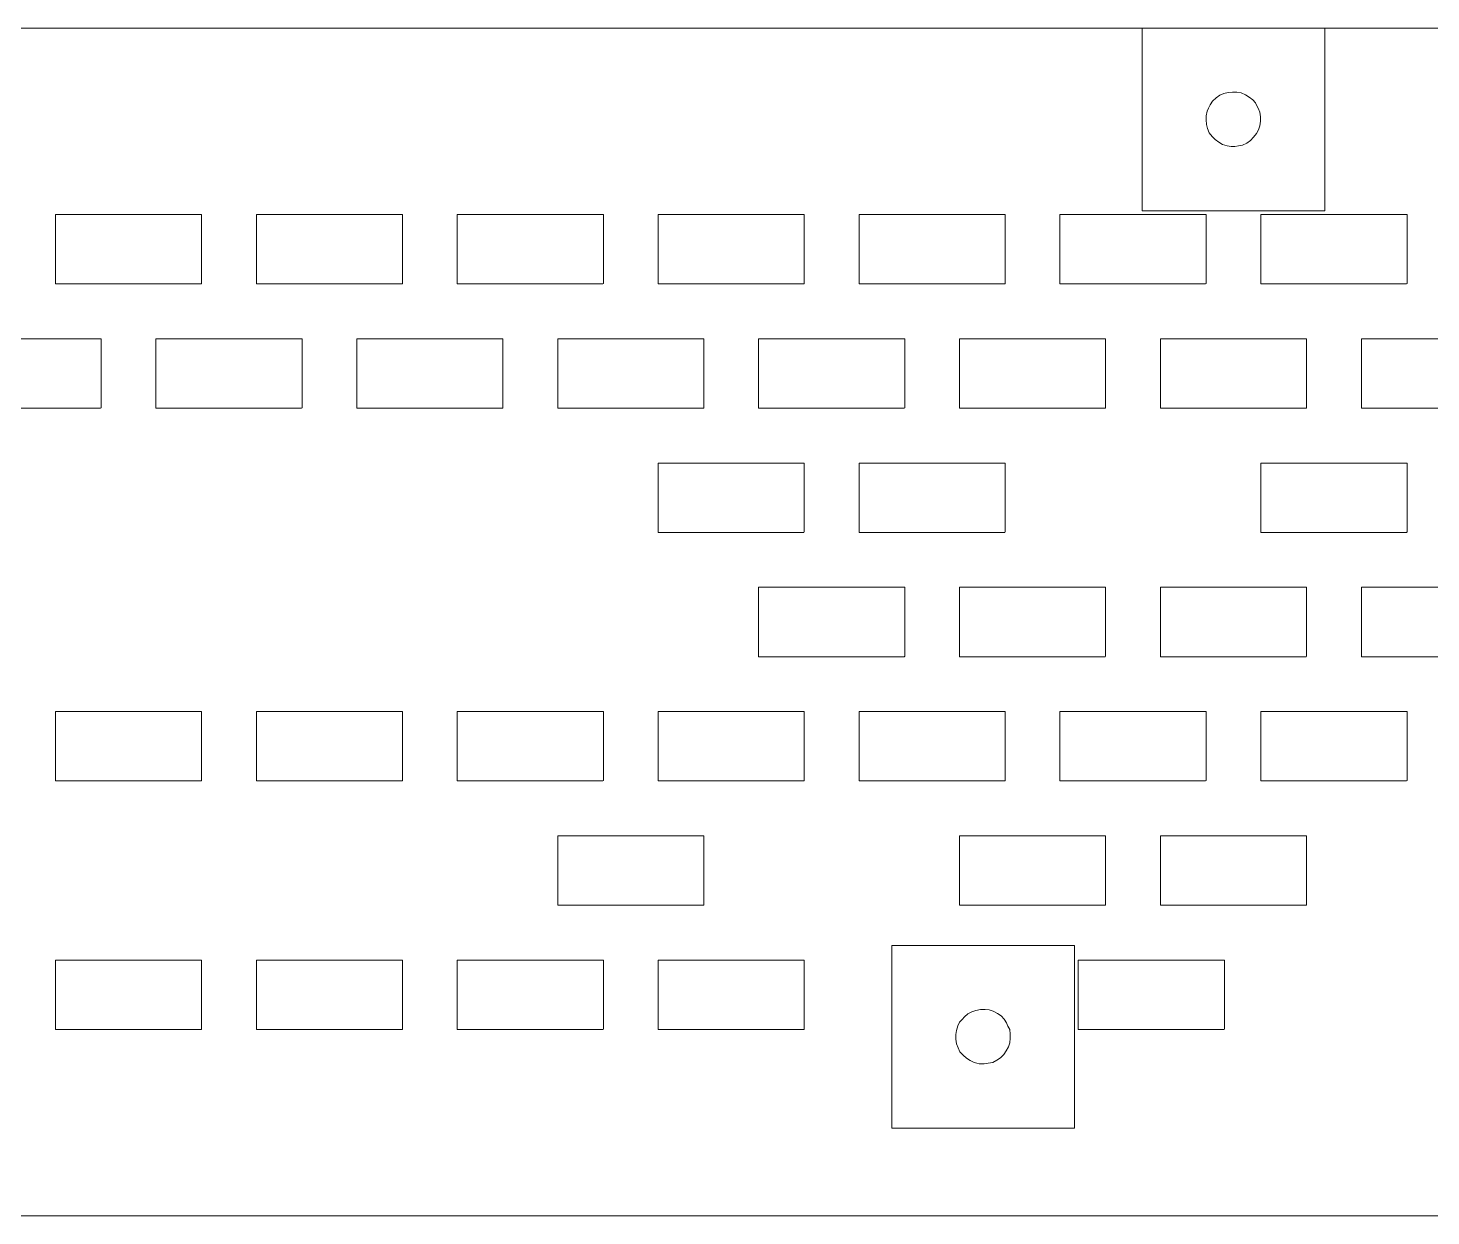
# Model space of a CAD drawing. Header units: millimetres. Extents: x -38 to 1265, y -860 to -429.
# Drawn here: x 167 to 243.8, y -860.5 to -795.5 of the extents above; entities that cross this region are included whole.
import ezdxf

# ---------------------------------------------------------------- set-up
doc = ezdxf.new("R2010")
doc.units = ezdxf.units.MM
doc.header["$MEASUREMENT"] = 0
doc.layers.add('layer 1', color=7, linetype='Continuous')

msp = doc.modelspace()

# ---------------------------------------------------------------- linework, layer by layer
at = {"layer": 'layer 1', "color": 250, "lineweight": 9}
for points, knots in [([(415.0125, -860.4875), (415.0125, -860.4875), (51.0125, -860.4875), (51.0125, -860.4875), (51.0125, -860.4875), (51.0125, -795.4875), (51.0125, -795.4875), (51.0125, -795.4875), (415.0125, -795.4875), (415.0125, -795.4875), (415.0125, -795.4875), (415.0125, -860.4875), (415.0125, -860.4875)], [0, 0, 0, 0, 0.25, 0.25, 0.25, 0.5, 0.5, 0.5, 0.75, 0.75, 0.75, 1, 1, 1, 1]), ([(234.2125, -799.5875), (234.2125, -799.5875), (234.0625, -799.4125), (234.0625, -799.4125), (234.0625, -799.4125), (233.8625, -799.2625), (233.8625, -799.2625), (233.8625, -799.2625), (233.6625, -799.1375), (233.6625, -799.1375), (233.6625, -799.1375), (233.4375, -799.0375), (233.4375, -799.0375), (233.4375, -799.0375), (233.1875, -798.9875), (233.1875, -798.9875), (233.1875, -798.9875), (232.9625, -798.9875), (232.9625, -798.9875), (232.9625, -798.9875), (232.7125, -799.0125), (232.7125, -799.0125), (232.7125, -799.0125), (232.4875, -799.0625), (232.4875, -799.0625), (232.4875, -799.0625), (232.2625, -799.1625), (232.2625, -799.1625), (232.2625, -799.1625), (232.0625, -799.3125), (232.0625, -799.3125), (232.0625, -799.3125), (231.8625, -799.4875), (231.8625, -799.4875), (231.8625, -799.4875), (231.7375, -799.6875), (231.7375, -799.6875), (231.7375, -799.6875), (231.6375, -799.8625), (231.6375, -799.8625), (231.6375, -799.8625), (231.5625, -800.0375), (231.5625, -800.0375), (231.5625, -800.0375), (231.5125, -800.2875), (231.5125, -800.2875), (231.5125, -800.2875), (231.5125, -800.5125), (231.5125, -800.5125), (231.5125, -800.5125), (231.5375, -800.7625), (231.5375, -800.7625), (231.5375, -800.7625), (231.5875, -800.9875), (231.5875, -800.9875), (231.5875, -800.9875), (231.6875, -801.2125), (231.6875, -801.2125), (231.6875, -801.2125), (231.8375, -801.4125), (231.8375, -801.4125), (231.8375, -801.4125), (232.0125, -801.5875), (232.0125, -801.5875), (232.0125, -801.5875), (232.2125, -801.7375), (232.2125, -801.7375), (232.2125, -801.7375), (232.4125, -801.8625), (232.4125, -801.8625), (232.4125, -801.8625), (232.6625, -801.9375), (232.6625, -801.9375), (232.6625, -801.9375), (232.8875, -801.9625), (232.8875, -801.9625), (232.8875, -801.9625), (233.0875, -801.9625), (233.0875, -801.9625), (233.0875, -801.9625), (233.2875, -801.9375), (233.2875, -801.9375), (233.2875, -801.9375), (233.5125, -801.8875), (233.5125, -801.8875), (233.5125, -801.8875), (233.7375, -801.7875), (233.7375, -801.7875), (233.7375, -801.7875), (233.9375, -801.6375), (233.9375, -801.6375), (233.9375, -801.6375), (234.1125, -801.4625), (234.1125, -801.4625), (234.1125, -801.4625), (234.2625, -801.2625), (234.2625, -801.2625), (234.2625, -801.2625), (234.3875, -801.0625), (234.3875, -801.0625), (234.3875, -801.0625), (234.4625, -800.8375), (234.4625, -800.8375), (234.4625, -800.8375), (234.4875, -800.5875), (234.4875, -800.5875), (234.4875, -800.5875), (234.4875, -800.3375), (234.4875, -800.3375), (234.4875, -800.3375), (234.4625, -800.0875), (234.4625, -800.0875), (234.4625, -800.0875), (234.3625, -799.8625), (234.3625, -799.8625), (234.3625, -799.8625), (234.2875, -799.7375), (234.2875, -799.7375), (234.2875, -799.7375), (234.2375, -799.6125), (234.2375, -799.6125), (234.2375, -799.6125), (234.2125, -799.5875), (234.2125, -799.5875)], [0, 0, 0, 0, 0.0243902, 0.0243902, 0.0243902, 0.0487805, 0.0487805, 0.0487805, 0.0731707, 0.0731707, 0.0731707, 0.097561, 0.097561, 0.097561, 0.1219512, 0.1219512, 0.1219512, 0.1463415, 0.1463415, 0.1463415, 0.1707317, 0.1707317, 0.1707317, 0.195122, 0.195122, 0.195122, 0.2195122, 0.2195122, 0.2195122, 0.2439024, 0.2439024, 0.2439024, 0.2682927, 0.2682927, 0.2682927, 0.2926829, 0.2926829, 0.2926829, 0.3170732, 0.3170732, 0.3170732, 0.3414634, 0.3414634, 0.3414634, 0.3658537, 0.3658537, 0.3658537, 0.3902439, 0.3902439, 0.3902439, 0.4146341, 0.4146341, 0.4146341, 0.4390244, 0.4390244, 0.4390244, 0.4634146, 0.4634146, 0.4634146, 0.4878049, 0.4878049, 0.4878049, 0.5121951, 0.5121951, 0.5121951, 0.5365854, 0.5365854, 0.5365854, 0.5609756, 0.5609756, 0.5609756, 0.5853659, 0.5853659, 0.5853659, 0.6097561, 0.6097561, 0.6097561, 0.6341463, 0.6341463, 0.6341463, 0.6585366, 0.6585366, 0.6585366, 0.6829268, 0.6829268, 0.6829268, 0.7073171, 0.7073171, 0.7073171, 0.7317073, 0.7317073, 0.7317073, 0.7560976, 0.7560976, 0.7560976, 0.7804878, 0.7804878, 0.7804878, 0.804878, 0.804878, 0.804878, 0.8292683, 0.8292683, 0.8292683, 0.8536585, 0.8536585, 0.8536585, 0.8780488, 0.8780488, 0.8780488, 0.902439, 0.902439, 0.902439, 0.9268293, 0.9268293, 0.9268293, 0.9512195, 0.9512195, 0.9512195, 0.9756098, 0.9756098, 0.9756098, 1, 1, 1, 1]), ([(168.5125, -809.4875), (168.5125, -809.4875), (168.5125, -809.4625), (168.5125, -809.4625), (168.5125, -809.4625), (168.5125, -805.6875), (168.5125, -805.6875), (168.5125, -805.6875), (168.5125, -805.6875), (168.5125, -805.6875), (168.5125, -805.6875), (176.5125, -805.6875), (176.5125, -805.6875), (176.5125, -805.6875), (176.5125, -809.4625), (176.5125, -809.4625), (176.5125, -809.4625), (176.4875, -809.4875), (176.4875, -809.4875), (176.4875, -809.4875), (168.5125, -809.4875), (168.5125, -809.4875)], [0, 0, 0, 0, 0.1428571, 0.1428571, 0.1428571, 0.2857143, 0.2857143, 0.2857143, 0.4285714, 0.4285714, 0.4285714, 0.5714286, 0.5714286, 0.5714286, 0.7142857, 0.7142857, 0.7142857, 0.8571429, 0.8571429, 0.8571429, 1, 1, 1, 1]), ([(187.5125, -805.6875), (187.5125, -805.6875), (187.4874, -805.6875), (187.4874, -805.6875), (187.4874, -805.6875), (179.5125, -805.6875), (179.5125, -805.6875), (179.5125, -805.6875), (179.5125, -809.4625), (179.5125, -809.4625), (179.5125, -809.4625), (179.5125, -809.4875), (179.5125, -809.4875), (179.5125, -809.4875), (187.4874, -809.4875), (187.4874, -809.4875), (187.4874, -809.4875), (187.5125, -809.4625), (187.5125, -809.4625), (187.5125, -809.4625), (187.5125, -805.6875), (187.5125, -805.6875)], [0, 0, 0, 0, 0.1428571, 0.1428571, 0.1428571, 0.2857143, 0.2857143, 0.2857143, 0.4285714, 0.4285714, 0.4285714, 0.5714286, 0.5714286, 0.5714286, 0.7142857, 0.7142857, 0.7142857, 0.8571429, 0.8571429, 0.8571429, 1, 1, 1, 1]), ([(198.5125, -805.6875), (198.5125, -805.6875), (198.4875, -805.6875), (198.4875, -805.6875), (198.4875, -805.6875), (190.5125, -805.6875), (190.5125, -805.6875), (190.5125, -805.6875), (190.5125, -809.4625), (190.5125, -809.4625), (190.5125, -809.4625), (190.5125, -809.4875), (190.5125, -809.4875), (190.5125, -809.4875), (198.4875, -809.4875), (198.4875, -809.4875), (198.4875, -809.4875), (198.5125, -809.4625), (198.5125, -809.4625), (198.5125, -809.4625), (198.5125, -805.6875), (198.5125, -805.6875)], [0, 0, 0, 0, 0.1428571, 0.1428571, 0.1428571, 0.2857143, 0.2857143, 0.2857143, 0.4285714, 0.4285714, 0.4285714, 0.5714286, 0.5714286, 0.5714286, 0.7142857, 0.7142857, 0.7142857, 0.8571429, 0.8571429, 0.8571429, 1, 1, 1, 1]), ([(209.4875, -809.4875), (209.4875, -809.4875), (209.5124, -809.4625), (209.5124, -809.4625), (209.5124, -809.4625), (209.5124, -805.6875), (209.5124, -805.6875), (209.5124, -805.6875), (209.4875, -805.6875), (209.4875, -805.6875), (209.4875, -805.6875), (201.5125, -805.6875), (201.5125, -805.6875), (201.5125, -805.6875), (201.5125, -809.4625), (201.5125, -809.4625), (201.5125, -809.4625), (201.5125, -809.4875), (201.5125, -809.4875), (201.5125, -809.4875), (209.4875, -809.4875), (209.4875, -809.4875)], [0, 0, 0, 0, 0.1428571, 0.1428571, 0.1428571, 0.2857143, 0.2857143, 0.2857143, 0.4285714, 0.4285714, 0.4285714, 0.5714286, 0.5714286, 0.5714286, 0.7142857, 0.7142857, 0.7142857, 0.8571429, 0.8571429, 0.8571429, 1, 1, 1, 1]), ([(220.5125, -805.6875), (220.5125, -805.6875), (220.4875, -805.6875), (220.4875, -805.6875), (220.4875, -805.6875), (212.5125, -805.6875), (212.5125, -805.6875), (212.5125, -805.6875), (212.5125, -809.4625), (212.5125, -809.4625), (212.5125, -809.4625), (212.5125, -809.4875), (212.5125, -809.4875), (212.5125, -809.4875), (220.4875, -809.4875), (220.4875, -809.4875), (220.4875, -809.4875), (220.5125, -809.4625), (220.5125, -809.4625), (220.5125, -809.4625), (220.5125, -805.6875), (220.5125, -805.6875)], [0, 0, 0, 0, 0.1428571, 0.1428571, 0.1428571, 0.2857143, 0.2857143, 0.2857143, 0.4285714, 0.4285714, 0.4285714, 0.5714286, 0.5714286, 0.5714286, 0.7142857, 0.7142857, 0.7142857, 0.8571429, 0.8571429, 0.8571429, 1, 1, 1, 1]), ([(231.4875, -805.6875), (231.4875, -805.6875), (223.5125, -805.6875), (223.5125, -805.6875), (223.5125, -805.6875), (223.5125, -809.4625), (223.5125, -809.4625), (223.5125, -809.4625), (223.5125, -809.4875), (223.5125, -809.4875), (223.5125, -809.4875), (231.4875, -809.4875), (231.4875, -809.4875), (231.4875, -809.4875), (231.5125, -809.4625), (231.5125, -809.4625), (231.5125, -809.4625), (231.5125, -805.6875), (231.5125, -805.6875), (231.5125, -805.6875), (231.4875, -805.6875), (231.4875, -805.6875)], [0, 0, 0, 0, 0.1428571, 0.1428571, 0.1428571, 0.2857143, 0.2857143, 0.2857143, 0.4285714, 0.4285714, 0.4285714, 0.5714286, 0.5714286, 0.5714286, 0.7142857, 0.7142857, 0.7142857, 0.8571429, 0.8571429, 0.8571429, 1, 1, 1, 1]), ([(242.5125, -805.6875), (242.5125, -805.6875), (242.4875, -805.6875), (242.4875, -805.6875), (242.4875, -805.6875), (234.5125, -805.6875), (234.5125, -805.6875), (234.5125, -805.6875), (234.5125, -809.4625), (234.5125, -809.4625), (234.5125, -809.4625), (234.5125, -809.4875), (234.5125, -809.4875), (234.5125, -809.4875), (242.4875, -809.4875), (242.4875, -809.4875), (242.4875, -809.4875), (242.5125, -809.4625), (242.5125, -809.4625), (242.5125, -809.4625), (242.5125, -805.6875), (242.5125, -805.6875)], [0, 0, 0, 0, 0.1428571, 0.1428571, 0.1428571, 0.2857143, 0.2857143, 0.2857143, 0.4285714, 0.4285714, 0.4285714, 0.5714286, 0.5714286, 0.5714286, 0.7142857, 0.7142857, 0.7142857, 0.8571429, 0.8571429, 0.8571429, 1, 1, 1, 1]), ([(163.0125, -812.4875), (163.0125, -812.4875), (163.0125, -812.4875), (163.0125, -812.4875), (163.0125, -812.4875), (163.0125, -816.2625), (163.0125, -816.2625), (163.0125, -816.2625), (163.0125, -816.2875), (163.0125, -816.2875), (163.0125, -816.2875), (170.9875, -816.2875), (170.9875, -816.2875), (170.9875, -816.2875), (171.0124, -816.2625), (171.0124, -816.2625), (171.0124, -816.2625), (171.0124, -812.4875), (171.0124, -812.4875), (171.0124, -812.4875), (163.0125, -812.4875), (163.0125, -812.4875)], [0, 0, 0, 0, 0.1428571, 0.1428571, 0.1428571, 0.2857143, 0.2857143, 0.2857143, 0.4285714, 0.4285714, 0.4285714, 0.5714286, 0.5714286, 0.5714286, 0.7142857, 0.7142857, 0.7142857, 0.8571429, 0.8571429, 0.8571429, 1, 1, 1, 1]), ([(182.0125, -812.4875), (182.0125, -812.4875), (182.0125, -816.2625), (182.0125, -816.2625), (182.0125, -816.2625), (181.9875, -816.2875), (181.9875, -816.2875), (181.9875, -816.2875), (174.0125, -816.2875), (174.0125, -816.2875), (174.0125, -816.2875), (174.0125, -816.2625), (174.0125, -816.2625), (174.0125, -816.2625), (174.0125, -812.4875), (174.0125, -812.4875), (174.0125, -812.4875), (181.9875, -812.4875), (181.9875, -812.4875), (181.9875, -812.4875), (182.0125, -812.4875), (182.0125, -812.4875)], [0, 0, 0, 0, 0.1428571, 0.1428571, 0.1428571, 0.2857143, 0.2857143, 0.2857143, 0.4285714, 0.4285714, 0.4285714, 0.5714286, 0.5714286, 0.5714286, 0.7142857, 0.7142857, 0.7142857, 0.8571429, 0.8571429, 0.8571429, 1, 1, 1, 1]), ([(193.0125, -812.4875), (193.0125, -812.4875), (193.0125, -816.2625), (193.0125, -816.2625), (193.0125, -816.2625), (192.9875, -816.2875), (192.9875, -816.2875), (192.9875, -816.2875), (185.0124, -816.2875), (185.0124, -816.2875), (185.0124, -816.2875), (185.0124, -816.2625), (185.0124, -816.2625), (185.0124, -816.2625), (185.0124, -812.4875), (185.0124, -812.4875), (185.0124, -812.4875), (192.9875, -812.4875), (192.9875, -812.4875), (192.9875, -812.4875), (193.0125, -812.4875), (193.0125, -812.4875)], [0, 0, 0, 0, 0.1428571, 0.1428571, 0.1428571, 0.2857143, 0.2857143, 0.2857143, 0.4285714, 0.4285714, 0.4285714, 0.5714286, 0.5714286, 0.5714286, 0.7142857, 0.7142857, 0.7142857, 0.8571429, 0.8571429, 0.8571429, 1, 1, 1, 1]), ([(204.0125, -812.4875), (204.0125, -812.4875), (196.0124, -812.4875), (196.0124, -812.4875), (196.0124, -812.4875), (196.0124, -812.4875), (196.0124, -812.4875), (196.0124, -812.4875), (196.0124, -816.2625), (196.0124, -816.2625), (196.0124, -816.2625), (196.0124, -816.2875), (196.0124, -816.2875), (196.0124, -816.2875), (203.9875, -816.2875), (203.9875, -816.2875), (203.9875, -816.2875), (204.0125, -816.2625), (204.0125, -816.2625), (204.0125, -816.2625), (204.0125, -812.4875), (204.0125, -812.4875)], [0, 0, 0, 0, 0.1428571, 0.1428571, 0.1428571, 0.2857143, 0.2857143, 0.2857143, 0.4285714, 0.4285714, 0.4285714, 0.5714286, 0.5714286, 0.5714286, 0.7142857, 0.7142857, 0.7142857, 0.8571429, 0.8571429, 0.8571429, 1, 1, 1, 1]), ([(207.0125, -812.4875), (207.0125, -812.4875), (207.0125, -812.4875), (207.0125, -812.4875), (207.0125, -812.4875), (207.0125, -816.2625), (207.0125, -816.2625), (207.0125, -816.2625), (207.0125, -816.2875), (207.0125, -816.2875), (207.0125, -816.2875), (214.9875, -816.2875), (214.9875, -816.2875), (214.9875, -816.2875), (215.0125, -816.2625), (215.0125, -816.2625), (215.0125, -816.2625), (215.0125, -812.4875), (215.0125, -812.4875), (215.0125, -812.4875), (207.0125, -812.4875), (207.0125, -812.4875)], [0, 0, 0, 0, 0.1428571, 0.1428571, 0.1428571, 0.2857143, 0.2857143, 0.2857143, 0.4285714, 0.4285714, 0.4285714, 0.5714286, 0.5714286, 0.5714286, 0.7142857, 0.7142857, 0.7142857, 0.8571429, 0.8571429, 0.8571429, 1, 1, 1, 1]), ([(226.0125, -812.4875), (226.0125, -812.4875), (218.0125, -812.4875), (218.0125, -812.4875), (218.0125, -812.4875), (218.0125, -812.4875), (218.0125, -812.4875), (218.0125, -812.4875), (218.0125, -816.2625), (218.0125, -816.2625), (218.0125, -816.2625), (218.0125, -816.2875), (218.0125, -816.2875), (218.0125, -816.2875), (225.9875, -816.2875), (225.9875, -816.2875), (225.9875, -816.2875), (226.0125, -816.2625), (226.0125, -816.2625), (226.0125, -816.2625), (226.0125, -812.4875), (226.0125, -812.4875)], [0, 0, 0, 0, 0.1428571, 0.1428571, 0.1428571, 0.2857143, 0.2857143, 0.2857143, 0.4285714, 0.4285714, 0.4285714, 0.5714286, 0.5714286, 0.5714286, 0.7142857, 0.7142857, 0.7142857, 0.8571429, 0.8571429, 0.8571429, 1, 1, 1, 1]), ([(229.0125, -812.4875), (229.0125, -812.4875), (229.0125, -816.2625), (229.0125, -816.2625), (229.0125, -816.2625), (229.0125, -816.2875), (229.0125, -816.2875), (229.0125, -816.2875), (236.9875, -816.2875), (236.9875, -816.2875), (236.9875, -816.2875), (237.0125, -816.2625), (237.0125, -816.2625), (237.0125, -816.2625), (237.0125, -812.4875), (237.0125, -812.4875), (237.0125, -812.4875), (229.0125, -812.4875), (229.0125, -812.4875), (229.0125, -812.4875), (229.0125, -812.4875), (229.0125, -812.4875)], [0, 0, 0, 0, 0.1428571, 0.1428571, 0.1428571, 0.2857143, 0.2857143, 0.2857143, 0.4285714, 0.4285714, 0.4285714, 0.5714286, 0.5714286, 0.5714286, 0.7142857, 0.7142857, 0.7142857, 0.8571429, 0.8571429, 0.8571429, 1, 1, 1, 1]), ([(248.0125, -812.4875), (248.0125, -812.4875), (240.0125, -812.4875), (240.0125, -812.4875), (240.0125, -812.4875), (240.0125, -812.4875), (240.0125, -812.4875), (240.0125, -812.4875), (240.0125, -816.2625), (240.0125, -816.2625), (240.0125, -816.2625), (240.0125, -816.2875), (240.0125, -816.2875), (240.0125, -816.2875), (247.9875, -816.2875), (247.9875, -816.2875), (247.9875, -816.2875), (248.0125, -816.2625), (248.0125, -816.2625), (248.0125, -816.2625), (248.0125, -812.4875), (248.0125, -812.4875)], [0, 0, 0, 0, 0.1428571, 0.1428571, 0.1428571, 0.2857143, 0.2857143, 0.2857143, 0.4285714, 0.4285714, 0.4285714, 0.5714286, 0.5714286, 0.5714286, 0.7142857, 0.7142857, 0.7142857, 0.8571429, 0.8571429, 0.8571429, 1, 1, 1, 1]), ([(209.4875, -823.0875), (209.4875, -823.0875), (209.5124, -823.0625), (209.5124, -823.0625), (209.5124, -823.0625), (209.5124, -819.2875), (209.5124, -819.2875), (209.5124, -819.2875), (209.4875, -819.2875), (209.4875, -819.2875), (209.4875, -819.2875), (201.5125, -819.2875), (201.5125, -819.2875), (201.5125, -819.2875), (201.5125, -823.0625), (201.5125, -823.0625), (201.5125, -823.0625), (201.5125, -823.0875), (201.5125, -823.0875), (201.5125, -823.0875), (209.4875, -823.0875), (209.4875, -823.0875)], [0, 0, 0, 0, 0.1428571, 0.1428571, 0.1428571, 0.2857143, 0.2857143, 0.2857143, 0.4285714, 0.4285714, 0.4285714, 0.5714286, 0.5714286, 0.5714286, 0.7142857, 0.7142857, 0.7142857, 0.8571429, 0.8571429, 0.8571429, 1, 1, 1, 1]), ([(220.4875, -823.0875), (220.4875, -823.0875), (220.5125, -823.0625), (220.5125, -823.0625), (220.5125, -823.0625), (220.5125, -819.2875), (220.5125, -819.2875), (220.5125, -819.2875), (220.4875, -819.2875), (220.4875, -819.2875), (220.4875, -819.2875), (212.5125, -819.2875), (212.5125, -819.2875), (212.5125, -819.2875), (212.5125, -823.0625), (212.5125, -823.0625), (212.5125, -823.0625), (212.5125, -823.0875), (212.5125, -823.0875), (212.5125, -823.0875), (220.4875, -823.0875), (220.4875, -823.0875)], [0, 0, 0, 0, 0.1428571, 0.1428571, 0.1428571, 0.2857143, 0.2857143, 0.2857143, 0.4285714, 0.4285714, 0.4285714, 0.5714286, 0.5714286, 0.5714286, 0.7142857, 0.7142857, 0.7142857, 0.8571429, 0.8571429, 0.8571429, 1, 1, 1, 1]), ([(242.5125, -819.2875), (242.5125, -819.2875), (242.4875, -819.2875), (242.4875, -819.2875), (242.4875, -819.2875), (234.5125, -819.2875), (234.5125, -819.2875), (234.5125, -819.2875), (234.5125, -823.0625), (234.5125, -823.0625), (234.5125, -823.0625), (234.5125, -823.0875), (234.5125, -823.0875), (234.5125, -823.0875), (242.4875, -823.0875), (242.4875, -823.0875), (242.4875, -823.0875), (242.5125, -823.0625), (242.5125, -823.0625), (242.5125, -823.0625), (242.5125, -819.2875), (242.5125, -819.2875)], [0, 0, 0, 0, 0.1428571, 0.1428571, 0.1428571, 0.2857143, 0.2857143, 0.2857143, 0.4285714, 0.4285714, 0.4285714, 0.5714286, 0.5714286, 0.5714286, 0.7142857, 0.7142857, 0.7142857, 0.8571429, 0.8571429, 0.8571429, 1, 1, 1, 1]), ([(207.0125, -826.0875), (207.0125, -826.0875), (207.0125, -826.0875), (207.0125, -826.0875), (207.0125, -826.0875), (207.0125, -829.8625), (207.0125, -829.8625), (207.0125, -829.8625), (207.0125, -829.8875), (207.0125, -829.8875), (207.0125, -829.8875), (214.9875, -829.8875), (214.9875, -829.8875), (214.9875, -829.8875), (215.0125, -829.8625), (215.0125, -829.8625), (215.0125, -829.8625), (215.0125, -826.0875), (215.0125, -826.0875), (215.0125, -826.0875), (207.0125, -826.0875), (207.0125, -826.0875)], [0, 0, 0, 0, 0.1428571, 0.1428571, 0.1428571, 0.2857143, 0.2857143, 0.2857143, 0.4285714, 0.4285714, 0.4285714, 0.5714286, 0.5714286, 0.5714286, 0.7142857, 0.7142857, 0.7142857, 0.8571429, 0.8571429, 0.8571429, 1, 1, 1, 1]), ([(218.0125, -826.0875), (218.0125, -826.0875), (218.0125, -826.0875), (218.0125, -826.0875), (218.0125, -826.0875), (218.0125, -829.8625), (218.0125, -829.8625), (218.0125, -829.8625), (218.0125, -829.8875), (218.0125, -829.8875), (218.0125, -829.8875), (225.9875, -829.8875), (225.9875, -829.8875), (225.9875, -829.8875), (226.0125, -829.8625), (226.0125, -829.8625), (226.0125, -829.8625), (226.0125, -826.0875), (226.0125, -826.0875), (226.0125, -826.0875), (218.0125, -826.0875), (218.0125, -826.0875)], [0, 0, 0, 0, 0.1428571, 0.1428571, 0.1428571, 0.2857143, 0.2857143, 0.2857143, 0.4285714, 0.4285714, 0.4285714, 0.5714286, 0.5714286, 0.5714286, 0.7142857, 0.7142857, 0.7142857, 0.8571429, 0.8571429, 0.8571429, 1, 1, 1, 1]), ([(237.0125, -826.0875), (237.0125, -826.0875), (229.0125, -826.0875), (229.0125, -826.0875), (229.0125, -826.0875), (229.0125, -826.0875), (229.0125, -826.0875), (229.0125, -826.0875), (229.0125, -829.8625), (229.0125, -829.8625), (229.0125, -829.8625), (229.0125, -829.8875), (229.0125, -829.8875), (229.0125, -829.8875), (236.9875, -829.8875), (236.9875, -829.8875), (236.9875, -829.8875), (237.0125, -829.8625), (237.0125, -829.8625), (237.0125, -829.8625), (237.0125, -826.0875), (237.0125, -826.0875)], [0, 0, 0, 0, 0.1428571, 0.1428571, 0.1428571, 0.2857143, 0.2857143, 0.2857143, 0.4285714, 0.4285714, 0.4285714, 0.5714286, 0.5714286, 0.5714286, 0.7142857, 0.7142857, 0.7142857, 0.8571429, 0.8571429, 0.8571429, 1, 1, 1, 1]), ([(248.0125, -826.0875), (248.0125, -826.0875), (240.0125, -826.0875), (240.0125, -826.0875), (240.0125, -826.0875), (240.0125, -826.0875), (240.0125, -826.0875), (240.0125, -826.0875), (240.0125, -829.8625), (240.0125, -829.8625), (240.0125, -829.8625), (240.0125, -829.8875), (240.0125, -829.8875), (240.0125, -829.8875), (247.9875, -829.8875), (247.9875, -829.8875), (247.9875, -829.8875), (248.0125, -829.8625), (248.0125, -829.8625), (248.0125, -829.8625), (248.0125, -826.0875), (248.0125, -826.0875)], [0, 0, 0, 0, 0.1428571, 0.1428571, 0.1428571, 0.2857143, 0.2857143, 0.2857143, 0.4285714, 0.4285714, 0.4285714, 0.5714286, 0.5714286, 0.5714286, 0.7142857, 0.7142857, 0.7142857, 0.8571429, 0.8571429, 0.8571429, 1, 1, 1, 1]), ([(168.5125, -836.6625), (168.5125, -836.6625), (168.5125, -832.8874), (168.5125, -832.8874), (168.5125, -832.8874), (168.5125, -832.8874), (168.5125, -832.8874), (168.5125, -832.8874), (176.5125, -832.8874), (176.5125, -832.8874), (176.5125, -832.8874), (176.5125, -836.6625), (176.5125, -836.6625), (176.5125, -836.6625), (176.4875, -836.6875), (176.4875, -836.6875), (176.4875, -836.6875), (168.5125, -836.6875), (168.5125, -836.6875), (168.5125, -836.6875), (168.5125, -836.6625), (168.5125, -836.6625)], [0, 0, 0, 0, 0.1428571, 0.1428571, 0.1428571, 0.2857143, 0.2857143, 0.2857143, 0.4285714, 0.4285714, 0.4285714, 0.5714286, 0.5714286, 0.5714286, 0.7142857, 0.7142857, 0.7142857, 0.8571429, 0.8571429, 0.8571429, 1, 1, 1, 1]), ([(179.5125, -832.8874), (179.5125, -832.8874), (179.5125, -832.8874), (179.5125, -832.8874), (179.5125, -832.8874), (187.5125, -832.8874), (187.5125, -832.8874), (187.5125, -832.8874), (187.5125, -836.6625), (187.5125, -836.6625), (187.5125, -836.6625), (187.4874, -836.6875), (187.4874, -836.6875), (187.4874, -836.6875), (179.5125, -836.6875), (179.5125, -836.6875), (179.5125, -836.6875), (179.5125, -836.6625), (179.5125, -836.6625), (179.5125, -836.6625), (179.5125, -832.8874), (179.5125, -832.8874)], [0, 0, 0, 0, 0.1428571, 0.1428571, 0.1428571, 0.2857143, 0.2857143, 0.2857143, 0.4285714, 0.4285714, 0.4285714, 0.5714286, 0.5714286, 0.5714286, 0.7142857, 0.7142857, 0.7142857, 0.8571429, 0.8571429, 0.8571429, 1, 1, 1, 1]), ([(190.5125, -832.8874), (190.5125, -832.8874), (198.5125, -832.8874), (198.5125, -832.8874), (198.5125, -832.8874), (198.5125, -836.6625), (198.5125, -836.6625), (198.5125, -836.6625), (198.4875, -836.6875), (198.4875, -836.6875), (198.4875, -836.6875), (190.5125, -836.6875), (190.5125, -836.6875), (190.5125, -836.6875), (190.5125, -836.6625), (190.5125, -836.6625), (190.5125, -836.6625), (190.5125, -832.8874), (190.5125, -832.8874), (190.5125, -832.8874), (190.5125, -832.8874), (190.5125, -832.8874)], [0, 0, 0, 0, 0.1428571, 0.1428571, 0.1428571, 0.2857143, 0.2857143, 0.2857143, 0.4285714, 0.4285714, 0.4285714, 0.5714286, 0.5714286, 0.5714286, 0.7142857, 0.7142857, 0.7142857, 0.8571429, 0.8571429, 0.8571429, 1, 1, 1, 1]), ([(201.5125, -832.8874), (201.5125, -832.8874), (201.5125, -836.6625), (201.5125, -836.6625), (201.5125, -836.6625), (201.5125, -836.6875), (201.5125, -836.6875), (201.5125, -836.6875), (209.4875, -836.6875), (209.4875, -836.6875), (209.4875, -836.6875), (209.5124, -836.6625), (209.5124, -836.6625), (209.5124, -836.6625), (209.5124, -832.8874), (209.5124, -832.8874), (209.5124, -832.8874), (209.4875, -832.8874), (209.4875, -832.8874), (209.4875, -832.8874), (201.5125, -832.8874), (201.5125, -832.8874)], [0, 0, 0, 0, 0.1428571, 0.1428571, 0.1428571, 0.2857143, 0.2857143, 0.2857143, 0.4285714, 0.4285714, 0.4285714, 0.5714286, 0.5714286, 0.5714286, 0.7142857, 0.7142857, 0.7142857, 0.8571429, 0.8571429, 0.8571429, 1, 1, 1, 1]), ([(212.5125, -836.6875), (212.5125, -836.6875), (220.4875, -836.6875), (220.4875, -836.6875), (220.4875, -836.6875), (220.5125, -836.6625), (220.5125, -836.6625), (220.5125, -836.6625), (220.5125, -832.8874), (220.5125, -832.8874), (220.5125, -832.8874), (220.4875, -832.8874), (220.4875, -832.8874), (220.4875, -832.8874), (212.5125, -832.8874), (212.5125, -832.8874), (212.5125, -832.8874), (212.5125, -836.6625), (212.5125, -836.6625), (212.5125, -836.6625), (212.5125, -836.6875), (212.5125, -836.6875)], [0, 0, 0, 0, 0.1428571, 0.1428571, 0.1428571, 0.2857143, 0.2857143, 0.2857143, 0.4285714, 0.4285714, 0.4285714, 0.5714286, 0.5714286, 0.5714286, 0.7142857, 0.7142857, 0.7142857, 0.8571429, 0.8571429, 0.8571429, 1, 1, 1, 1]), ([(231.4875, -832.8874), (231.4875, -832.8874), (223.5125, -832.8874), (223.5125, -832.8874), (223.5125, -832.8874), (223.5125, -836.6625), (223.5125, -836.6625), (223.5125, -836.6625), (223.5125, -836.6875), (223.5125, -836.6875), (223.5125, -836.6875), (231.4875, -836.6875), (231.4875, -836.6875), (231.4875, -836.6875), (231.5125, -836.6625), (231.5125, -836.6625), (231.5125, -836.6625), (231.5125, -832.8874), (231.5125, -832.8874), (231.5125, -832.8874), (231.4875, -832.8874), (231.4875, -832.8874)], [0, 0, 0, 0, 0.1428571, 0.1428571, 0.1428571, 0.2857143, 0.2857143, 0.2857143, 0.4285714, 0.4285714, 0.4285714, 0.5714286, 0.5714286, 0.5714286, 0.7142857, 0.7142857, 0.7142857, 0.8571429, 0.8571429, 0.8571429, 1, 1, 1, 1]), ([(242.4875, -836.6875), (242.4875, -836.6875), (242.5125, -836.6625), (242.5125, -836.6625), (242.5125, -836.6625), (242.5125, -832.8874), (242.5125, -832.8874), (242.5125, -832.8874), (242.4875, -832.8874), (242.4875, -832.8874), (242.4875, -832.8874), (234.5125, -832.8874), (234.5125, -832.8874), (234.5125, -832.8874), (234.5125, -836.6625), (234.5125, -836.6625), (234.5125, -836.6625), (234.5125, -836.6875), (234.5125, -836.6875), (234.5125, -836.6875), (242.4875, -836.6875), (242.4875, -836.6875)], [0, 0, 0, 0, 0.1428571, 0.1428571, 0.1428571, 0.2857143, 0.2857143, 0.2857143, 0.4285714, 0.4285714, 0.4285714, 0.5714286, 0.5714286, 0.5714286, 0.7142857, 0.7142857, 0.7142857, 0.8571429, 0.8571429, 0.8571429, 1, 1, 1, 1]), ([(196.0124, -843.4625), (196.0124, -843.4625), (196.0124, -843.4875), (196.0124, -843.4875), (196.0124, -843.4875), (203.9875, -843.4875), (203.9875, -843.4875), (203.9875, -843.4875), (204.0125, -843.4625), (204.0125, -843.4625), (204.0125, -843.4625), (204.0125, -839.6875), (204.0125, -839.6875), (204.0125, -839.6875), (196.0124, -839.6875), (196.0124, -839.6875), (196.0124, -839.6875), (196.0124, -839.6875), (196.0124, -839.6875), (196.0124, -839.6875), (196.0124, -843.4625), (196.0124, -843.4625)], [0, 0, 0, 0, 0.1428571, 0.1428571, 0.1428571, 0.2857143, 0.2857143, 0.2857143, 0.4285714, 0.4285714, 0.4285714, 0.5714286, 0.5714286, 0.5714286, 0.7142857, 0.7142857, 0.7142857, 0.8571429, 0.8571429, 0.8571429, 1, 1, 1, 1]), ([(218.0125, -843.4625), (218.0125, -843.4625), (218.0125, -843.4875), (218.0125, -843.4875), (218.0125, -843.4875), (225.9875, -843.4875), (225.9875, -843.4875), (225.9875, -843.4875), (226.0125, -843.4625), (226.0125, -843.4625), (226.0125, -843.4625), (226.0125, -839.6875), (226.0125, -839.6875), (226.0125, -839.6875), (218.0125, -839.6875), (218.0125, -839.6875), (218.0125, -839.6875), (218.0125, -839.6875), (218.0125, -839.6875), (218.0125, -839.6875), (218.0125, -843.4625), (218.0125, -843.4625)], [0, 0, 0, 0, 0.1428571, 0.1428571, 0.1428571, 0.2857143, 0.2857143, 0.2857143, 0.4285714, 0.4285714, 0.4285714, 0.5714286, 0.5714286, 0.5714286, 0.7142857, 0.7142857, 0.7142857, 0.8571429, 0.8571429, 0.8571429, 1, 1, 1, 1]), ([(236.9875, -843.4875), (236.9875, -843.4875), (237.0125, -843.4625), (237.0125, -843.4625), (237.0125, -843.4625), (237.0125, -839.6875), (237.0125, -839.6875), (237.0125, -839.6875), (229.0125, -839.6875), (229.0125, -839.6875), (229.0125, -839.6875), (229.0125, -839.6875), (229.0125, -839.6875), (229.0125, -839.6875), (229.0125, -843.4625), (229.0125, -843.4625), (229.0125, -843.4625), (229.0125, -843.4875), (229.0125, -843.4875), (229.0125, -843.4875), (236.9875, -843.4875), (236.9875, -843.4875)], [0, 0, 0, 0, 0.1428571, 0.1428571, 0.1428571, 0.2857143, 0.2857143, 0.2857143, 0.4285714, 0.4285714, 0.4285714, 0.5714286, 0.5714286, 0.5714286, 0.7142857, 0.7142857, 0.7142857, 0.8571429, 0.8571429, 0.8571429, 1, 1, 1, 1]), ([(168.5125, -846.4875), (168.5125, -846.4875), (176.5125, -846.4875), (176.5125, -846.4875), (176.5125, -846.4875), (176.5125, -850.2625), (176.5125, -850.2625), (176.5125, -850.2625), (176.4875, -850.2875), (176.4875, -850.2875), (176.4875, -850.2875), (168.5125, -850.2875), (168.5125, -850.2875), (168.5125, -850.2875), (168.5125, -850.2625), (168.5125, -850.2625), (168.5125, -850.2625), (168.5125, -846.4875), (168.5125, -846.4875), (168.5125, -846.4875), (168.5125, -846.4875), (168.5125, -846.4875)], [0, 0, 0, 0, 0.1428571, 0.1428571, 0.1428571, 0.2857143, 0.2857143, 0.2857143, 0.4285714, 0.4285714, 0.4285714, 0.5714286, 0.5714286, 0.5714286, 0.7142857, 0.7142857, 0.7142857, 0.8571429, 0.8571429, 0.8571429, 1, 1, 1, 1]), ([(187.4874, -846.4875), (187.4874, -846.4875), (179.5125, -846.4875), (179.5125, -846.4875), (179.5125, -846.4875), (179.5125, -850.2625), (179.5125, -850.2625), (179.5125, -850.2625), (179.5125, -850.2875), (179.5125, -850.2875), (179.5125, -850.2875), (187.4874, -850.2875), (187.4874, -850.2875), (187.4874, -850.2875), (187.5125, -850.2625), (187.5125, -850.2625), (187.5125, -850.2625), (187.5125, -846.4875), (187.5125, -846.4875), (187.5125, -846.4875), (187.4874, -846.4875), (187.4874, -846.4875)], [0, 0, 0, 0, 0.1428571, 0.1428571, 0.1428571, 0.2857143, 0.2857143, 0.2857143, 0.4285714, 0.4285714, 0.4285714, 0.5714286, 0.5714286, 0.5714286, 0.7142857, 0.7142857, 0.7142857, 0.8571429, 0.8571429, 0.8571429, 1, 1, 1, 1]), ([(198.5125, -846.4875), (198.5125, -846.4875), (198.5125, -850.2625), (198.5125, -850.2625), (198.5125, -850.2625), (198.4875, -850.2875), (198.4875, -850.2875), (198.4875, -850.2875), (190.5125, -850.2875), (190.5125, -850.2875), (190.5125, -850.2875), (190.5125, -850.2625), (190.5125, -850.2625), (190.5125, -850.2625), (190.5125, -846.4875), (190.5125, -846.4875), (190.5125, -846.4875), (190.5125, -846.4875), (190.5125, -846.4875), (190.5125, -846.4875), (198.5125, -846.4875), (198.5125, -846.4875)], [0, 0, 0, 0, 0.1428571, 0.1428571, 0.1428571, 0.2857143, 0.2857143, 0.2857143, 0.4285714, 0.4285714, 0.4285714, 0.5714286, 0.5714286, 0.5714286, 0.7142857, 0.7142857, 0.7142857, 0.8571429, 0.8571429, 0.8571429, 1, 1, 1, 1]), ([(201.5125, -850.2625), (201.5125, -850.2625), (201.5125, -850.2875), (201.5125, -850.2875), (201.5125, -850.2875), (209.4875, -850.2875), (209.4875, -850.2875), (209.4875, -850.2875), (209.5124, -850.2625), (209.5124, -850.2625), (209.5124, -850.2625), (209.5124, -846.4875), (209.5124, -846.4875), (209.5124, -846.4875), (209.4875, -846.4875), (209.4875, -846.4875), (209.4875, -846.4875), (201.5125, -846.4875), (201.5125, -846.4875), (201.5125, -846.4875), (201.5125, -850.2625), (201.5125, -850.2625)], [0, 0, 0, 0, 0.1428571, 0.1428571, 0.1428571, 0.2857143, 0.2857143, 0.2857143, 0.4285714, 0.4285714, 0.4285714, 0.5714286, 0.5714286, 0.5714286, 0.7142857, 0.7142857, 0.7142857, 0.8571429, 0.8571429, 0.8571429, 1, 1, 1, 1]), ([(232.4875, -850.2875), (232.4875, -850.2875), (232.5125, -850.2625), (232.5125, -850.2625), (232.5125, -850.2625), (232.5125, -846.4875), (232.5125, -846.4875), (232.5125, -846.4875), (232.4875, -846.4875), (232.4875, -846.4875), (232.4875, -846.4875), (224.5125, -846.4875), (224.5125, -846.4875), (224.5125, -846.4875), (224.5125, -850.2625), (224.5125, -850.2625), (224.5125, -850.2625), (224.5125, -850.2875), (224.5125, -850.2875), (224.5125, -850.2875), (232.4875, -850.2875), (232.4875, -850.2875)], [0, 0, 0, 0, 0.1428571, 0.1428571, 0.1428571, 0.2857143, 0.2857143, 0.2857143, 0.4285714, 0.4285714, 0.4285714, 0.5714286, 0.5714286, 0.5714286, 0.7142857, 0.7142857, 0.7142857, 0.8571429, 0.8571429, 0.8571429, 1, 1, 1, 1]), ([(219.1125, -852.1625), (219.1125, -852.1625), (219.3625, -852.1625), (219.3625, -852.1625), (219.3625, -852.1625), (219.5875, -852.1375), (219.5875, -852.1375), (219.5875, -852.1375), (219.8375, -852.0875), (219.8375, -852.0875), (219.8375, -852.0875), (220.0625, -851.9625), (220.0625, -851.9625), (220.0625, -851.9625), (220.2625, -851.8375), (220.2625, -851.8375), (220.2625, -851.8375), (220.4375, -851.6625), (220.4375, -851.6625), (220.4375, -851.6625), (220.5625, -851.4625), (220.5625, -851.4625), (220.5625, -851.4625), (220.6875, -851.2375), (220.6875, -851.2375), (220.6875, -851.2375), (220.7625, -851.0125), (220.7625, -851.0125), (220.7625, -851.0125), (220.7875, -850.7625), (220.7875, -850.7625), (220.7875, -850.7625), (220.7875, -850.5375), (220.7875, -850.5375), (220.7875, -850.5375), (220.7625, -850.2875), (220.7625, -850.2875), (220.7625, -850.2875), (220.6625, -850.1125), (220.6625, -850.1125), (220.6625, -850.1125), (220.5875, -849.9125), (220.5875, -849.9125), (220.5875, -849.9125), (220.4625, -849.7125), (220.4625, -849.7125), (220.4625, -849.7125), (220.2875, -849.5375), (220.2875, -849.5375), (220.2875, -849.5375), (220.0875, -849.4125), (220.0875, -849.4125), (220.0875, -849.4125), (219.8625, -849.2875), (219.8625, -849.2875), (219.8625, -849.2875), (219.6375, -849.2125), (219.6375, -849.2125), (219.6375, -849.2125), (219.4125, -849.1875), (219.4125, -849.1875), (219.4125, -849.1875), (219.1625, -849.1875), (219.1625, -849.1875), (219.1625, -849.1875), (218.9125, -849.2375), (218.9125, -849.2375), (218.9125, -849.2375), (218.6875, -849.3125), (218.6875, -849.3125), (218.6875, -849.3125), (218.4625, -849.4375), (218.4625, -849.4375), (218.4625, -849.4375), (218.2875, -849.5875), (218.2875, -849.5875), (218.2875, -849.5875), (218.1625, -849.7375), (218.1625, -849.7375), (218.1625, -849.7375), (218.0125, -849.8875), (218.0125, -849.8875), (218.0125, -849.8875), (217.9125, -850.0875), (217.9125, -850.0875), (217.9125, -850.0875), (217.8375, -850.3375), (217.8375, -850.3375), (217.8375, -850.3375), (217.8125, -850.5625), (217.8125, -850.5625), (217.8125, -850.5625), (217.8125, -850.8125), (217.8125, -850.8125), (217.8125, -850.8125), (217.8375, -851.0625), (217.8375, -851.0625), (217.8375, -851.0625), (217.9375, -851.2875), (217.9375, -851.2875), (217.9375, -851.2875), (218.0375, -851.5125), (218.0375, -851.5125), (218.0375, -851.5125), (218.2125, -851.6875), (218.2125, -851.6875), (218.2125, -851.6875), (218.3875, -851.8625), (218.3875, -851.8625), (218.3875, -851.8625), (218.5875, -851.9875), (218.5875, -851.9875), (218.5875, -851.9875), (218.8125, -852.0875), (218.8125, -852.0875), (218.8125, -852.0875), (218.9625, -852.1375), (218.9625, -852.1375), (218.9625, -852.1375), (219.0875, -852.1625), (219.0875, -852.1625), (219.0875, -852.1625), (219.1125, -852.1625), (219.1125, -852.1625)], [0, 0, 0, 0, 0.0243902, 0.0243902, 0.0243902, 0.0487805, 0.0487805, 0.0487805, 0.0731707, 0.0731707, 0.0731707, 0.097561, 0.097561, 0.097561, 0.1219512, 0.1219512, 0.1219512, 0.1463415, 0.1463415, 0.1463415, 0.1707317, 0.1707317, 0.1707317, 0.195122, 0.195122, 0.195122, 0.2195122, 0.2195122, 0.2195122, 0.2439024, 0.2439024, 0.2439024, 0.2682927, 0.2682927, 0.2682927, 0.2926829, 0.2926829, 0.2926829, 0.3170732, 0.3170732, 0.3170732, 0.3414634, 0.3414634, 0.3414634, 0.3658537, 0.3658537, 0.3658537, 0.3902439, 0.3902439, 0.3902439, 0.4146341, 0.4146341, 0.4146341, 0.4390244, 0.4390244, 0.4390244, 0.4634146, 0.4634146, 0.4634146, 0.4878049, 0.4878049, 0.4878049, 0.5121951, 0.5121951, 0.5121951, 0.5365854, 0.5365854, 0.5365854, 0.5609756, 0.5609756, 0.5609756, 0.5853659, 0.5853659, 0.5853659, 0.6097561, 0.6097561, 0.6097561, 0.6341463, 0.6341463, 0.6341463, 0.6585366, 0.6585366, 0.6585366, 0.6829268, 0.6829268, 0.6829268, 0.7073171, 0.7073171, 0.7073171, 0.7317073, 0.7317073, 0.7317073, 0.7560976, 0.7560976, 0.7560976, 0.7804878, 0.7804878, 0.7804878, 0.804878, 0.804878, 0.804878, 0.8292683, 0.8292683, 0.8292683, 0.8536585, 0.8536585, 0.8536585, 0.8780488, 0.8780488, 0.8780488, 0.902439, 0.902439, 0.902439, 0.9268293, 0.9268293, 0.9268293, 0.9512195, 0.9512195, 0.9512195, 0.9756098, 0.9756098, 0.9756098, 1, 1, 1, 1])]:
    msp.add_open_spline(points, degree=3, knots=knots, dxfattribs=at)
at = {"layer": 'layer 1', "color": 230, "lineweight": 9}
for points in [[(238.0125, -795.4875), (238.0125, -795.4875), (228.0125, -795.4875), (228.0125, -795.4875), (228.0125, -795.4875), (228.0125, -805.4875), (228.0125, -805.4875), (228.0125, -805.4875), (238.0125, -805.4875), (238.0125, -805.4875), (238.0125, -805.4875), (238.0125, -795.4875), (238.0125, -795.4875)], [(214.3125, -855.6875), (214.3125, -855.6875), (224.3125, -855.6875), (224.3125, -855.6875), (224.3125, -855.6875), (224.3125, -845.6875), (224.3125, -845.6875), (224.3125, -845.6875), (214.3125, -845.6875), (214.3125, -845.6875), (214.3125, -845.6875), (214.3125, -855.6875), (214.3125, -855.6875)]]:
    msp.add_open_spline(points, degree=3, knots=[0, 0, 0, 0, 0.25, 0.25, 0.25, 0.5, 0.5, 0.5, 0.75, 0.75, 0.75, 1, 1, 1, 1], dxfattribs=at)

doc.saveas('drawing.dxf')
